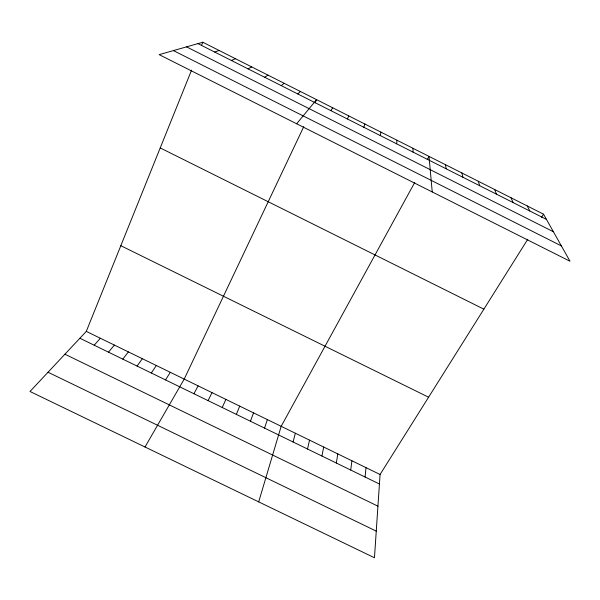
<?xml version="1.0" encoding="UTF-8"?>
<svg xmlns="http://www.w3.org/2000/svg" width="600" height="600" viewBox="0 0 600 600"><rect width="100%" height="100%" fill="white"/><g stroke="black" fill="none" stroke-linecap="round" stroke-linejoin="round"><path stroke-width="0.9" d="M413.018 152.093L413.025 148.312M527.783 239.235L380.07 474.495L374.46 557.76L30 391.485L86.295 331.395L191.565 70.14M365.085 477.022L366 467.647M396.645 143.828L397.013 140.235M350.722 470.033L351.907 460.785M336.345 463.035L337.8 453.908M321.938 456.03L323.67 447.03M380.243 135.555L380.978 132.142M307.515 449.01L309.525 440.138M293.07 441.982L295.358 433.23M258.69 501.877L281.168 426.322L414.765 182.392M264.54 428.1L267.375 419.603M363.81 127.267L364.913 124.035M250.455 421.245L253.56 412.875M201.458 45.585L202.808 42.24L543.525 214.17L570 261.24L159.157 54.637L202.808 42.24M236.355 414.382L239.73 406.14M222.233 407.513L225.877 399.39M303.795 126.585L184.208 379.095L145.005 447M315.03 102.877L316.56 99.637L296.647 123.78M347.347 118.965L348.817 115.92M208.087 400.627L212.01 392.632M193.928 393.735L198.12 385.868M427.215 159.653L429.007 156.382L432.24 191.962M165.54 379.92L170.28 372.308M541.545 217.32L543.525 214.17M330.862 110.648L332.7 107.782M151.312 372.998L156.33 365.513M137.07 366.067L142.365 358.71M122.805 359.13L128.377 351.9M108.517 352.178L114.368 345.075M94.207 345.21L100.343 338.243M297.81 93.975L300.39 91.477M281.235 85.62L284.197 83.302M264.638 77.242L267.975 75.12M248.017 68.858L251.722 66.922M231.36 60.457L235.447 58.703M214.68 52.043L219.142 50.475M64.92 354.21L377.933 506.16M48.037 372.24L376.252 531.135M86.295 331.395L380.07 474.495M79.883 338.243L379.425 484.005M120.825 245.708L428.588 397.215M160.222 147.93L483.877 309.173M197.97 43.612L546.472 219.405M186.54 46.86L553.418 231.75M173.43 50.588L561.368 245.895M527.25 205.958L529.83 211.013M510.945 197.73L513.158 202.605M494.61 189.488L496.455 194.183M478.252 181.23L479.73 185.738M461.865 172.965L462.967 177.285M445.447 164.678L446.183 168.817"/></g></svg>
